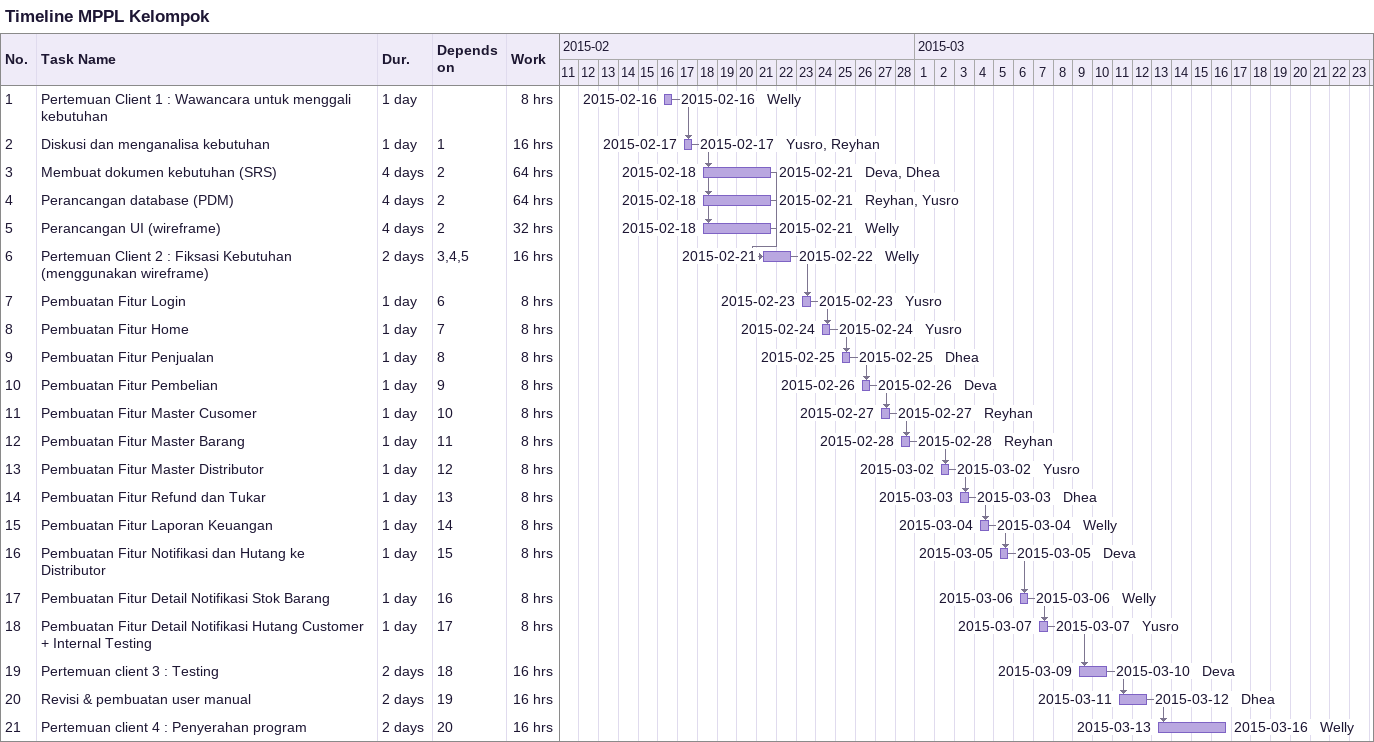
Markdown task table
Timeline MPPL Kelompok

| ID | Task | Duration | Start | Finish | Predecessors | Resources | Work (h) |
|---|---|---|---|---|---|---|---|
| 1 | Pertemuan Client 1 : Wawancara untuk menggali kebutuhan | 1d | 2015-02-16 | 2015-02-16 |  | Welly | 8 |
| 2 | Diskusi dan menganalisa kebutuhan | 1d | 2015-02-17 | 2015-02-17 | 1 | Yusro, Reyhan | 16 |
| 3 | Membuat dokumen kebutuhan (SRS) | 4d | 2015-02-18 | 2015-02-21 | 2 | Deva, Dhea | 64 |
| 4 | Perancangan database (PDM) | 4d | 2015-02-18 | 2015-02-21 | 2 | Reyhan, Yusro | 64 |
| 5 | Perancangan UI (wireframe) | 4d | 2015-02-18 | 2015-02-21 | 2 | Welly | 32 |
| 6 | Pertemuan Client 2 : Fiksasi Kebutuhan (menggunakan wireframe) | 2d | 2015-02-21 | 2015-02-22 | 3, 4, 5 | Welly | 16 |
| 7 | Pembuatan Fitur Login | 1d | 2015-02-23 | 2015-02-23 | 6 | Yusro | 8 |
| 8 | Pembuatan Fitur Home | 1d | 2015-02-24 | 2015-02-24 | 7 | Yusro | 8 |
| 9 | Pembuatan Fitur Penjualan | 1d | 2015-02-25 | 2015-02-25 | 8 | Dhea | 8 |
| 10 | Pembuatan Fitur Pembelian | 1d | 2015-02-26 | 2015-02-26 | 9 | Deva | 8 |
| 11 | Pembuatan Fitur Master Cusomer | 1d | 2015-02-27 | 2015-02-27 | 10 | Reyhan | 8 |
| 12 | Pembuatan Fitur Master Barang | 1d | 2015-02-28 | 2015-02-28 | 11 | Reyhan | 8 |
| 13 | Pembuatan Fitur Master Distributor | 1d | 2015-03-02 | 2015-03-02 | 12 | Yusro | 8 |
| 14 | Pembuatan Fitur Refund dan Tukar | 1d | 2015-03-03 | 2015-03-03 | 13 | Dhea | 8 |
| 15 | Pembuatan Fitur Laporan Keuangan | 1d | 2015-03-04 | 2015-03-04 | 14 | Welly | 8 |
| 16 | Pembuatan Fitur Notifikasi dan Hutang ke Distributor | 1d | 2015-03-05 | 2015-03-05 | 15 | Deva | 8 |
| 17 | Pembuatan Fitur Detail Notifikasi Stok Barang | 1d | 2015-03-06 | 2015-03-06 | 16 | Welly | 8 |
| 18 | Pembuatan Fitur Detail Notifikasi Hutang Customer + Internal Testing | 1d | 2015-03-07 | 2015-03-07 | 17 | Yusro | 8 |
| 19 | Pertemuan client 3 : Testing | 2d | 2015-03-09 | 2015-03-10 | 18 | Deva | 16 |
| 20 | Revisi & pembuatan user manual | 2d | 2015-03-11 | 2015-03-12 | 19 | Dhea | 16 |
| 21 | Pertemuan client 4 : Penyerahan program | 2d | 2015-03-13 | 2015-03-16 | 20 | Welly | 16 |
